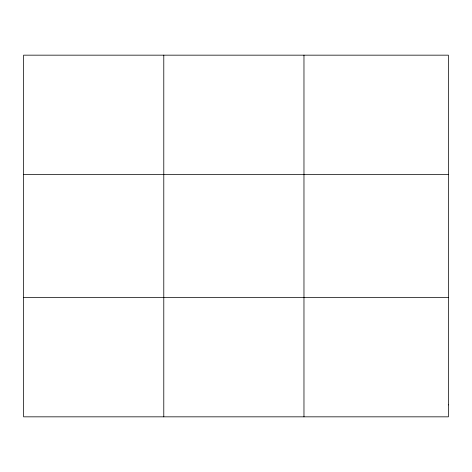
<?xml version="1.0" encoding="UTF-8"?>
<svg xmlns="http://www.w3.org/2000/svg" width="472" height="472" viewBox="0 0 472 472"><rect width="100%" height="100%" fill="white"/><g stroke="black" fill="none" stroke-linecap="round" stroke-linejoin="round"><path stroke-width="0.71" d="M163.784 416.835L163.784 55.165M303.968 416.835L303.968 55.165M23.6 174.516L448.4 174.516M23.6 297.484L448.4 297.484M448.4 404.899L448.4 416.835L23.6 416.835L23.6 55.165L448.4 55.165L448.4 404.899"/></g></svg>
